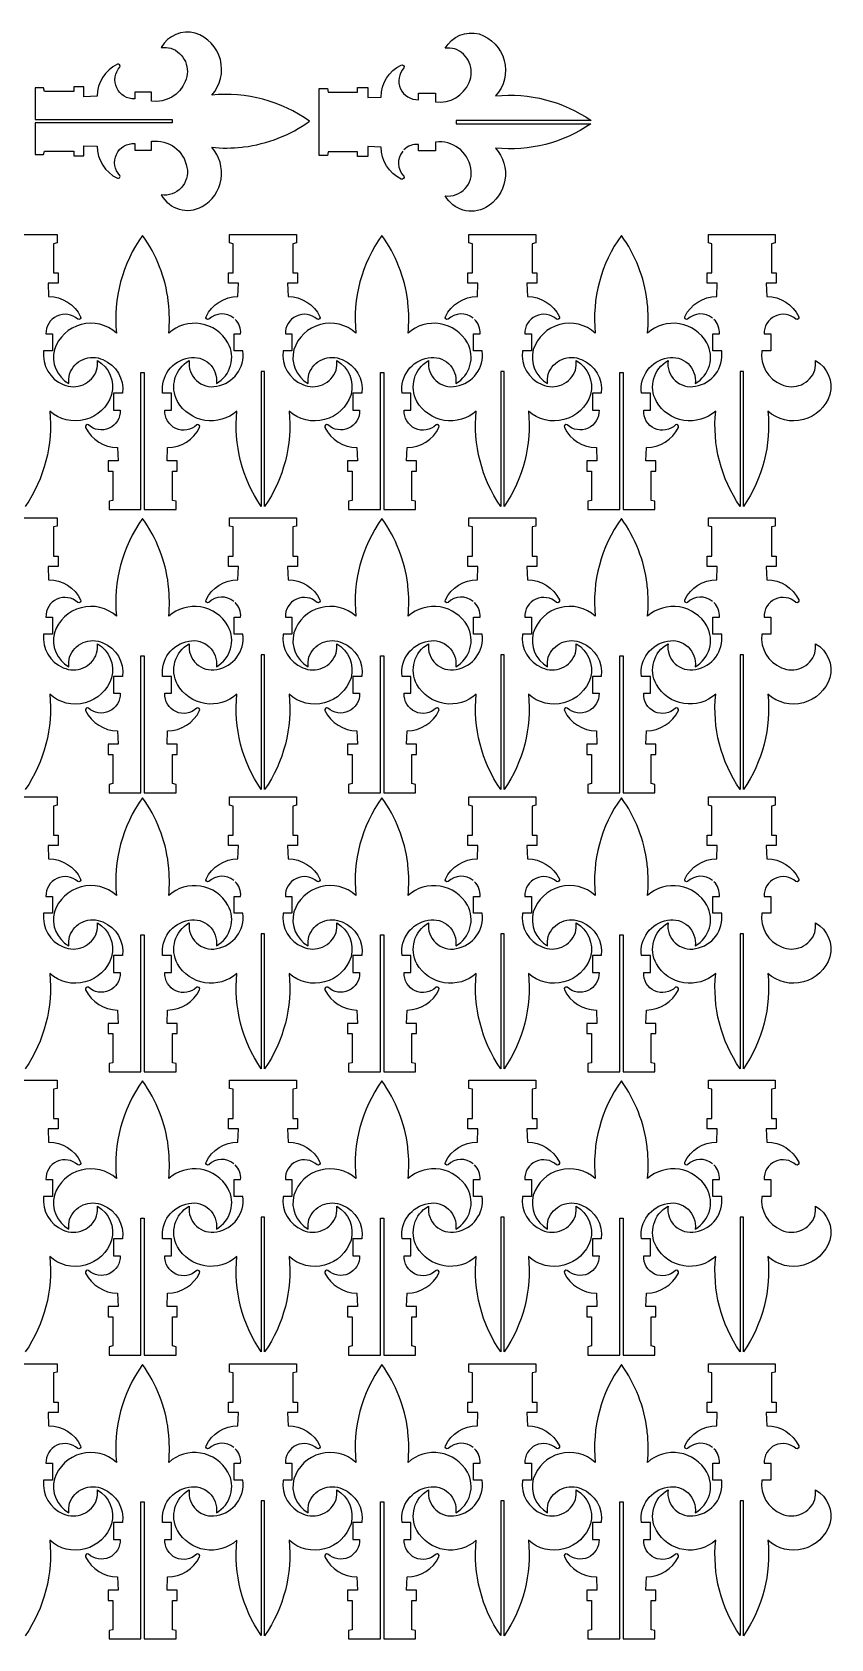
# Model space of a CAD drawing. Header units: millimetres. Extents: x -2342 to -1352, y 819 to 2802.
# Drawn here: x -1832 to -1352, y 1835 to 2802 of the extents above; entities that cross this region are included whole.
import ezdxf

# ---------------------------------------------------------------- set-up
doc = ezdxf.new("R2010")
doc.units = ezdxf.units.MM
doc.layers.add('Image_1', color=70, linetype='Continuous')

msp = doc.modelspace()

# ---------------------------------------------------------------- linework, layer by layer
at = {"layer": 'Image_1'}
for points in [[(-1705.19, 2732.53, 0.125752), (-1665.57, 2748.02, 0.183089), (-1724.38, 2763.72, 0.543378), (-1734.28, 2801, 0.342025), (-1754.71, 2792.42, -0.070962), (-1748.99, 2791.97, -0.442806), (-1740.33, 2771.91, -0.342044), (-1760.53, 2760.1), (-1760.53, 2765.45), (-1770.73, 2765.45), (-1770.73, 2761.46, -0.668348), (-1779.58, 2780.63, 0.693962), (-1781.15, 2782.31, 0.285476), (-1793.3, 2763.08), (-1801.33, 2762.74), (-1801.33, 2768.79), (-1807.44, 2768.79), (-1807.44, 2765.98), (-1825.05, 2765.98), (-1825.53, 2768.14), (-1830.57, 2768.14), (-1830.57, 2749.01), (-1748.09, 2749.01), (-1748.09, 2746.99), (-1830.57, 2746.99), (-1830.57, 2727.9), (-1825.53, 2727.9), (-1825.05, 2730.06), (-1807.44, 2730.06), (-1807.44, 2727.25), (-1801.33, 2727.25), (-1801.33, 2733.3), (-1793.3, 2732.96, 0.285657), (-1781.15, 2713.73, 0.693962), (-1779.58, 2715.42, -0.690194), (-1770.73, 2734.58), (-1770.73, 2730.6), (-1760.53, 2730.6), (-1760.53, 2735.95, -0.402273), (-1739.28, 2720.17, -0.514022), (-1754.71, 2703.63, 0.411255), (-1730.18, 2696.63, 0.476881), (-1724.38, 2732.32, 0.053172), (-1706.16, 2732.41)], [(-1750.5, 2639.72, 0.125752), (-1765.99, 2679.33, 0.183089), (-1781.69, 2620.53, 0.543378), (-1818.97, 2610.62, 0.342025), (-1810.39, 2590.19, -0.070962), (-1809.94, 2595.92, -0.442806), (-1789.88, 2604.58, -0.342044), (-1778.07, 2584.37), (-1783.42, 2584.37), (-1783.42, 2574.18), (-1779.43, 2574.18, -0.668348), (-1798.59, 2565.33, 0.693962), (-1800.28, 2563.75, 0.285476), (-1781.05, 2551.61), (-1780.71, 2543.58), (-1786.76, 2543.58), (-1786.76, 2537.46), (-1783.95, 2537.46), (-1783.95, 2519.85), (-1786.11, 2519.38), (-1786.11, 2514.33), (-1766.97, 2514.33), (-1766.97, 2596.82), (-1764.96, 2596.82), (-1764.96, 2514.33), (-1745.87, 2514.33), (-1745.87, 2519.38), (-1748.03, 2519.85), (-1748.03, 2537.46), (-1745.22, 2537.46), (-1745.22, 2543.58), (-1751.27, 2543.58), (-1750.93, 2551.61, 0.285657), (-1731.7, 2563.75, 0.693962), (-1733.39, 2565.33, -0.690194), (-1752.55, 2574.18), (-1748.57, 2574.18), (-1748.57, 2584.37), (-1753.91, 2584.37, -0.402273), (-1738.14, 2605.63, -0.514022), (-1721.6, 2590.19, 0.411255), (-1714.6, 2614.72, 0.476881), (-1750.29, 2620.53, 0.053172), (-1750.38, 2638.75)], [(-1606.46, 2639.72, 0.125752), (-1621.96, 2679.33, 0.183089), (-1637.66, 2620.53, 0.543378), (-1674.94, 2610.62, 0.342025), (-1666.36, 2590.19, -0.070962), (-1665.9, 2595.92, -0.442806), (-1645.85, 2604.58, -0.342044), (-1634.04, 2584.37), (-1639.39, 2584.37), (-1639.39, 2574.18), (-1635.4, 2574.18, -0.668348), (-1654.56, 2565.33, 0.693962), (-1656.25, 2563.75, 0.285476), (-1637.02, 2551.61), (-1636.68, 2543.58), (-1642.73, 2543.58), (-1642.73, 2537.46), (-1639.92, 2537.46), (-1639.92, 2519.85), (-1642.08, 2519.38), (-1642.08, 2514.33), (-1622.94, 2514.33), (-1622.94, 2596.82), (-1620.93, 2596.82), (-1620.93, 2514.33), (-1601.84, 2514.33), (-1601.84, 2519.38), (-1604, 2519.85), (-1604, 2537.46), (-1601.19, 2537.46), (-1601.19, 2543.58), (-1607.24, 2543.58), (-1606.9, 2551.61, 0.285657), (-1587.67, 2563.75, 0.693962), (-1589.36, 2565.33, -0.690194), (-1608.52, 2574.18), (-1604.53, 2574.18), (-1604.53, 2584.37), (-1609.88, 2584.37, -0.402273), (-1594.11, 2605.63, -0.514022), (-1577.56, 2590.19, 0.411255), (-1570.56, 2614.72, 0.476881), (-1606.26, 2620.53, 0.053172), (-1606.35, 2638.75)], [(-1462.43, 2639.72, 0.125752), (-1477.93, 2679.33, 0.183089), (-1493.63, 2620.53, 0.543378), (-1530.91, 2610.62, 0.342025), (-1522.32, 2590.19, -0.070962), (-1521.87, 2595.92, -0.442806), (-1501.82, 2604.58, -0.342044), (-1490, 2584.37), (-1495.35, 2584.37), (-1495.35, 2574.18), (-1491.37, 2574.18, -0.668348), (-1510.53, 2565.33, 0.693962), (-1512.22, 2563.75, 0.285476), (-1492.99, 2551.61), (-1492.65, 2543.58), (-1498.7, 2543.58), (-1498.7, 2537.46), (-1495.89, 2537.46), (-1495.89, 2519.85), (-1498.05, 2519.38), (-1498.05, 2514.33), (-1478.91, 2514.33), (-1478.91, 2596.82), (-1476.9, 2596.82), (-1476.9, 2514.33), (-1457.81, 2514.33), (-1457.81, 2519.38), (-1459.97, 2519.85), (-1459.97, 2537.46), (-1457.16, 2537.46), (-1457.16, 2543.58), (-1463.21, 2543.58), (-1462.87, 2551.61, 0.285657), (-1443.64, 2563.75, 0.693962), (-1445.32, 2565.33, -0.690194), (-1464.49, 2574.18), (-1460.5, 2574.18), (-1460.5, 2584.37), (-1465.85, 2584.37, -0.402273), (-1450.08, 2605.63, -0.514022), (-1433.53, 2590.19, 0.411255), (-1426.53, 2614.72, 0.476881), (-1462.23, 2620.53, 0.053172), (-1462.32, 2638.75)], [(-1750.5, 2469.33, 0.125752), (-1765.99, 2508.95, 0.183089), (-1781.69, 2450.14, 0.543378), (-1818.97, 2440.24, 0.342025), (-1810.39, 2419.81, -0.070962), (-1809.94, 2425.53, -0.442806), (-1789.88, 2434.19, -0.342044), (-1778.07, 2413.99), (-1783.42, 2413.99), (-1783.42, 2403.79), (-1779.43, 2403.79, -0.668348), (-1798.59, 2394.95, 0.693962), (-1800.28, 2393.37, 0.285476), (-1781.05, 2381.22), (-1780.71, 2373.19), (-1786.76, 2373.19), (-1786.76, 2367.08), (-1783.95, 2367.08), (-1783.95, 2349.47), (-1786.11, 2348.99), (-1786.11, 2343.95), (-1766.97, 2343.95), (-1766.97, 2426.43), (-1764.96, 2426.43), (-1764.96, 2343.95), (-1745.87, 2343.95), (-1745.87, 2348.99), (-1748.03, 2349.47), (-1748.03, 2367.08), (-1745.22, 2367.08), (-1745.22, 2373.19), (-1751.27, 2373.19), (-1750.93, 2381.22, 0.285657), (-1731.7, 2393.37, 0.693962), (-1733.39, 2394.95, -0.690194), (-1752.55, 2403.79), (-1748.57, 2403.79), (-1748.57, 2413.99), (-1753.91, 2413.99, -0.402273), (-1738.14, 2435.24, -0.514022), (-1721.6, 2419.81, 0.411255), (-1714.6, 2444.34, 0.476881), (-1750.29, 2450.14, 0.053172), (-1750.38, 2468.36)], [(-1606.46, 2469.33, 0.125752), (-1621.96, 2508.95, 0.183089), (-1637.66, 2450.14, 0.543378), (-1674.94, 2440.24, 0.342025), (-1666.36, 2419.81, -0.070962), (-1665.9, 2425.53, -0.442806), (-1645.85, 2434.19, -0.342044), (-1634.04, 2413.99), (-1639.39, 2413.99), (-1639.39, 2403.79), (-1635.4, 2403.79, -0.668348), (-1654.56, 2394.95, 0.693962), (-1656.25, 2393.37, 0.285476), (-1637.02, 2381.22), (-1636.68, 2373.19), (-1642.73, 2373.19), (-1642.73, 2367.08), (-1639.92, 2367.08), (-1639.92, 2349.47), (-1642.08, 2348.99), (-1642.08, 2343.95), (-1622.94, 2343.95), (-1622.94, 2426.43), (-1620.93, 2426.43), (-1620.93, 2343.95), (-1601.84, 2343.95), (-1601.84, 2348.99), (-1604, 2349.47), (-1604, 2367.08), (-1601.19, 2367.08), (-1601.19, 2373.19), (-1607.24, 2373.19), (-1606.9, 2381.22, 0.285657), (-1587.67, 2393.37, 0.693962), (-1589.36, 2394.95, -0.690194), (-1608.52, 2403.79), (-1604.53, 2403.79), (-1604.53, 2413.99), (-1609.88, 2413.99, -0.402273), (-1594.11, 2435.24, -0.514022), (-1577.56, 2419.81, 0.411255), (-1570.56, 2444.34, 0.476881), (-1606.26, 2450.14, 0.053172), (-1606.35, 2468.36)], [(-1462.43, 2469.33, 0.125752), (-1477.93, 2508.95, 0.183089), (-1493.63, 2450.14, 0.543378), (-1530.91, 2440.24, 0.342025), (-1522.32, 2419.81, -0.070962), (-1521.87, 2425.53, -0.442806), (-1501.82, 2434.19, -0.342044), (-1490, 2413.99), (-1495.35, 2413.99), (-1495.35, 2403.79), (-1491.37, 2403.79, -0.668348), (-1510.53, 2394.95, 0.693962), (-1512.22, 2393.37, 0.285476), (-1492.99, 2381.22), (-1492.65, 2373.19), (-1498.7, 2373.19), (-1498.7, 2367.08), (-1495.89, 2367.08), (-1495.89, 2349.47), (-1498.05, 2348.99), (-1498.05, 2343.95), (-1478.91, 2343.95), (-1478.91, 2426.43), (-1476.9, 2426.43), (-1476.9, 2343.95), (-1457.81, 2343.95), (-1457.81, 2348.99), (-1459.97, 2349.47), (-1459.97, 2367.08), (-1457.16, 2367.08), (-1457.16, 2373.19), (-1463.21, 2373.19), (-1462.87, 2381.22, 0.285657), (-1443.64, 2393.37, 0.693962), (-1445.32, 2394.95, -0.690194), (-1464.49, 2403.79), (-1460.5, 2403.79), (-1460.5, 2413.99), (-1465.85, 2413.99, -0.402273), (-1450.08, 2435.24, -0.514022), (-1433.53, 2419.81, 0.411255), (-1426.53, 2444.34, 0.476881), (-1462.23, 2450.14, 0.053172), (-1462.32, 2468.36)], [(-1750.5, 2301.36, 0.125752), (-1765.99, 2340.98, 0.183089), (-1781.69, 2282.17, 0.543378), (-1818.97, 2272.27, 0.342025), (-1810.39, 2251.84, -0.070962), (-1809.94, 2257.56, -0.442806), (-1789.88, 2266.22, -0.342044), (-1778.07, 2246.02), (-1783.42, 2246.02), (-1783.42, 2235.82), (-1779.43, 2235.82, -0.668348), (-1798.59, 2226.97, 0.693962), (-1800.28, 2225.4, 0.285476), (-1781.05, 2213.25), (-1780.71, 2205.22), (-1786.76, 2205.22), (-1786.76, 2199.11), (-1783.95, 2199.11), (-1783.95, 2181.5), (-1786.11, 2181.02), (-1786.11, 2175.98), (-1766.97, 2175.98), (-1766.97, 2258.46), (-1764.96, 2258.46), (-1764.96, 2175.98), (-1745.87, 2175.98), (-1745.87, 2181.02), (-1748.03, 2181.5), (-1748.03, 2199.11), (-1745.22, 2199.11), (-1745.22, 2205.22), (-1751.27, 2205.22), (-1750.93, 2213.25, 0.285657), (-1731.7, 2225.4, 0.693962), (-1733.39, 2226.97, -0.690194), (-1752.55, 2235.82), (-1748.57, 2235.82), (-1748.57, 2246.02), (-1753.91, 2246.02, -0.402273), (-1738.14, 2267.27, -0.514022), (-1721.6, 2251.84, 0.411255), (-1714.6, 2276.37, 0.476881), (-1750.29, 2282.17, 0.053172), (-1750.38, 2300.39)], [(-1606.46, 2301.36, 0.125752), (-1621.96, 2340.98, 0.183089), (-1637.66, 2282.17, 0.543378), (-1674.94, 2272.27, 0.342025), (-1666.36, 2251.84, -0.070962), (-1665.9, 2257.56, -0.442806), (-1645.85, 2266.22, -0.342044), (-1634.04, 2246.02), (-1639.39, 2246.02), (-1639.39, 2235.82), (-1635.4, 2235.82, -0.668348), (-1654.56, 2226.97, 0.693962), (-1656.25, 2225.4, 0.285476), (-1637.02, 2213.25), (-1636.68, 2205.22), (-1642.73, 2205.22), (-1642.73, 2199.11), (-1639.92, 2199.11), (-1639.92, 2181.5), (-1642.08, 2181.02), (-1642.08, 2175.98), (-1622.94, 2175.98), (-1622.94, 2258.46), (-1620.93, 2258.46), (-1620.93, 2175.98), (-1601.84, 2175.98), (-1601.84, 2181.02), (-1604, 2181.5), (-1604, 2199.11), (-1601.19, 2199.11), (-1601.19, 2205.22), (-1607.24, 2205.22), (-1606.9, 2213.25, 0.285657), (-1587.67, 2225.4, 0.693962), (-1589.36, 2226.97, -0.690194), (-1608.52, 2235.82), (-1604.53, 2235.82), (-1604.53, 2246.02), (-1609.88, 2246.02, -0.402273), (-1594.11, 2267.27, -0.514022), (-1577.56, 2251.84, 0.411255), (-1570.56, 2276.37, 0.476881), (-1606.26, 2282.17, 0.053172), (-1606.35, 2300.39)], [(-1462.43, 2301.36, 0.125752), (-1477.93, 2340.98, 0.183089), (-1493.63, 2282.17, 0.543378), (-1530.91, 2272.27, 0.342025), (-1522.32, 2251.84, -0.070962), (-1521.87, 2257.56, -0.442806), (-1501.82, 2266.22, -0.342044), (-1490, 2246.02), (-1495.35, 2246.02), (-1495.35, 2235.82), (-1491.37, 2235.82, -0.668348), (-1510.53, 2226.97, 0.693962), (-1512.22, 2225.4, 0.285476), (-1492.99, 2213.25), (-1492.65, 2205.22), (-1498.7, 2205.22), (-1498.7, 2199.11), (-1495.89, 2199.11), (-1495.89, 2181.5), (-1498.05, 2181.02), (-1498.05, 2175.98), (-1478.91, 2175.98), (-1478.91, 2258.46), (-1476.9, 2258.46), (-1476.9, 2175.98), (-1457.81, 2175.98), (-1457.81, 2181.02), (-1459.97, 2181.5), (-1459.97, 2199.11), (-1457.16, 2199.11), (-1457.16, 2205.22), (-1463.21, 2205.22), (-1462.87, 2213.25, 0.285657), (-1443.64, 2225.4, 0.693962), (-1445.32, 2226.97, -0.690194), (-1464.49, 2235.82), (-1460.5, 2235.82), (-1460.5, 2246.02), (-1465.85, 2246.02, -0.402273), (-1450.08, 2267.27, -0.514022), (-1433.53, 2251.84, 0.411255), (-1426.53, 2276.37, 0.476881), (-1462.23, 2282.17, 0.053172), (-1462.32, 2300.39)], [(-1750.5, 2130.98, 0.125752), (-1765.99, 2170.59, 0.183089), (-1781.69, 2111.79, 0.543378), (-1818.97, 2101.88, 0.342025), (-1810.39, 2081.45, -0.070962), (-1809.94, 2087.18, -0.442806), (-1789.88, 2095.84, -0.342044), (-1778.07, 2075.63), (-1783.42, 2075.63), (-1783.42, 2065.43), (-1779.43, 2065.43, -0.668348), (-1798.59, 2056.59, 0.693962), (-1800.28, 2055.01, 0.285476), (-1781.05, 2042.87), (-1780.71, 2034.84), (-1786.76, 2034.84), (-1786.76, 2028.72), (-1783.95, 2028.72), (-1783.95, 2011.11), (-1786.11, 2010.64), (-1786.11, 2005.59), (-1766.97, 2005.59), (-1766.97, 2088.08), (-1764.96, 2088.08), (-1764.96, 2005.59), (-1745.87, 2005.59), (-1745.87, 2010.64), (-1748.03, 2011.11), (-1748.03, 2028.72), (-1745.22, 2028.72), (-1745.22, 2034.84), (-1751.27, 2034.84), (-1750.93, 2042.87, 0.285657), (-1731.7, 2055.01, 0.693962), (-1733.39, 2056.59, -0.690194), (-1752.55, 2065.43), (-1748.57, 2065.43), (-1748.57, 2075.63), (-1753.91, 2075.63, -0.402273), (-1738.14, 2096.89, -0.514022), (-1721.6, 2081.45, 0.411255), (-1714.6, 2105.98, 0.476881), (-1750.29, 2111.79, 0.053172), (-1750.38, 2130.01)], [(-1606.46, 2130.98, 0.125752), (-1621.96, 2170.59, 0.183089), (-1637.66, 2111.79, 0.543378), (-1674.94, 2101.88, 0.342025), (-1666.36, 2081.45, -0.070962), (-1665.9, 2087.18, -0.442806), (-1645.85, 2095.84, -0.342044), (-1634.04, 2075.63), (-1639.39, 2075.63), (-1639.39, 2065.43), (-1635.4, 2065.43, -0.668348), (-1654.56, 2056.59, 0.693962), (-1656.25, 2055.01, 0.285476), (-1637.02, 2042.87), (-1636.68, 2034.84), (-1642.73, 2034.84), (-1642.73, 2028.72), (-1639.92, 2028.72), (-1639.92, 2011.11), (-1642.08, 2010.64), (-1642.08, 2005.59), (-1622.94, 2005.59), (-1622.94, 2088.08), (-1620.93, 2088.08), (-1620.93, 2005.59), (-1601.84, 2005.59), (-1601.84, 2010.64), (-1604, 2011.11), (-1604, 2028.72), (-1601.19, 2028.72), (-1601.19, 2034.84), (-1607.24, 2034.84), (-1606.9, 2042.87, 0.285657), (-1587.67, 2055.01, 0.693962), (-1589.36, 2056.59, -0.690194), (-1608.52, 2065.43), (-1604.53, 2065.43), (-1604.53, 2075.63), (-1609.88, 2075.63, -0.402273), (-1594.11, 2096.89, -0.514022), (-1577.56, 2081.45, 0.411255), (-1570.56, 2105.98, 0.476881), (-1606.26, 2111.79, 0.053172), (-1606.35, 2130.01)], [(-1462.43, 2130.98, 0.125752), (-1477.93, 2170.59, 0.183089), (-1493.63, 2111.79, 0.543378), (-1530.91, 2101.88, 0.342025), (-1522.32, 2081.45, -0.070962), (-1521.87, 2087.18, -0.442806), (-1501.82, 2095.84, -0.342044), (-1490, 2075.63), (-1495.35, 2075.63), (-1495.35, 2065.43), (-1491.37, 2065.43, -0.668348), (-1510.53, 2056.59, 0.693962), (-1512.22, 2055.01, 0.285476), (-1492.99, 2042.87), (-1492.65, 2034.84), (-1498.7, 2034.84), (-1498.7, 2028.72), (-1495.89, 2028.72), (-1495.89, 2011.11), (-1498.05, 2010.64), (-1498.05, 2005.59), (-1478.91, 2005.59), (-1478.91, 2088.08), (-1476.9, 2088.08), (-1476.9, 2005.59), (-1457.81, 2005.59), (-1457.81, 2010.64), (-1459.97, 2011.11), (-1459.97, 2028.72), (-1457.16, 2028.72), (-1457.16, 2034.84), (-1463.21, 2034.84), (-1462.87, 2042.87, 0.285657), (-1443.64, 2055.01, 0.693962), (-1445.32, 2056.59, -0.690194), (-1464.49, 2065.43), (-1460.5, 2065.43), (-1460.5, 2075.63), (-1465.85, 2075.63, -0.402273), (-1450.08, 2096.89, -0.514022), (-1433.53, 2081.45, 0.411255), (-1426.53, 2105.98, 0.476881), (-1462.23, 2111.79, 0.053172), (-1462.32, 2130.01)], [(-1750.5, 1960.27, 0.125752), (-1765.99, 1999.88, 0.183089), (-1781.69, 1941.08, 0.543378), (-1818.97, 1931.17, 0.342025), (-1810.39, 1910.74, -0.070962), (-1809.94, 1916.47, -0.442806), (-1789.88, 1925.13, -0.342044), (-1778.07, 1904.92), (-1783.42, 1904.92), (-1783.42, 1894.73), (-1779.43, 1894.73, -0.668348), (-1798.59, 1885.88, 0.693962), (-1800.28, 1884.31, 0.285476), (-1781.05, 1872.16), (-1780.71, 1864.13), (-1786.76, 1864.13), (-1786.76, 1858.01), (-1783.95, 1858.01), (-1783.95, 1840.41), (-1786.11, 1839.93), (-1786.11, 1834.88), (-1766.97, 1834.88), (-1766.97, 1917.37), (-1764.96, 1917.37), (-1764.96, 1834.88), (-1745.87, 1834.88), (-1745.87, 1839.93), (-1748.03, 1840.41), (-1748.03, 1858.01), (-1745.22, 1858.01), (-1745.22, 1864.13), (-1751.27, 1864.13), (-1750.93, 1872.16, 0.285657), (-1731.7, 1884.31, 0.693962), (-1733.39, 1885.88, -0.690194), (-1752.55, 1894.73), (-1748.57, 1894.73), (-1748.57, 1904.92), (-1753.91, 1904.92, -0.402273), (-1738.14, 1926.18, -0.514022), (-1721.6, 1910.74, 0.411255), (-1714.6, 1935.27, 0.476881), (-1750.29, 1941.08, 0.053172), (-1750.38, 1959.3)], [(-1606.46, 1960.27, 0.125752), (-1621.96, 1999.88, 0.183089), (-1637.66, 1941.08, 0.543378), (-1674.94, 1931.17, 0.342025), (-1666.36, 1910.74, -0.070962), (-1665.9, 1916.47, -0.442806), (-1645.85, 1925.13, -0.342044), (-1634.04, 1904.92), (-1639.39, 1904.92), (-1639.39, 1894.73), (-1635.4, 1894.73, -0.668348), (-1654.56, 1885.88, 0.693962), (-1656.25, 1884.31, 0.285476), (-1637.02, 1872.16), (-1636.68, 1864.13), (-1642.73, 1864.13), (-1642.73, 1858.01), (-1639.92, 1858.01), (-1639.92, 1840.41), (-1642.08, 1839.93), (-1642.08, 1834.88), (-1622.94, 1834.88), (-1622.94, 1917.37), (-1620.93, 1917.37), (-1620.93, 1834.88), (-1601.84, 1834.88), (-1601.84, 1839.93), (-1604, 1840.41), (-1604, 1858.01), (-1601.19, 1858.01), (-1601.19, 1864.13), (-1607.24, 1864.13), (-1606.9, 1872.16, 0.285657), (-1587.67, 1884.31, 0.693962), (-1589.36, 1885.88, -0.690194), (-1608.52, 1894.73), (-1604.53, 1894.73), (-1604.53, 1904.92), (-1609.88, 1904.92, -0.402273), (-1594.11, 1926.18, -0.514022), (-1577.56, 1910.74, 0.411255), (-1570.56, 1935.27, 0.476881), (-1606.26, 1941.08, 0.053172), (-1606.35, 1959.3)], [(-1462.43, 1960.27, 0.125752), (-1477.93, 1999.88, 0.183089), (-1493.63, 1941.08, 0.543378), (-1530.91, 1931.17, 0.342025), (-1522.32, 1910.74, -0.070962), (-1521.87, 1916.47, -0.442806), (-1501.82, 1925.13, -0.342044), (-1490, 1904.92), (-1495.35, 1904.92), (-1495.35, 1894.73), (-1491.37, 1894.73, -0.668348), (-1510.53, 1885.88, 0.693962), (-1512.22, 1884.31, 0.285476), (-1492.99, 1872.16), (-1492.65, 1864.13), (-1498.7, 1864.13), (-1498.7, 1858.01), (-1495.89, 1858.01), (-1495.89, 1840.41), (-1498.05, 1839.93), (-1498.05, 1834.88), (-1478.91, 1834.88), (-1478.91, 1917.37), (-1476.9, 1917.37), (-1476.9, 1834.88), (-1457.81, 1834.88), (-1457.81, 1839.93), (-1459.97, 1840.41), (-1459.97, 1858.01), (-1457.16, 1858.01), (-1457.16, 1864.13), (-1463.21, 1864.13), (-1462.87, 1872.16, 0.285657), (-1443.64, 1884.31, 0.693962), (-1445.32, 1885.88, -0.690194), (-1464.49, 1894.73), (-1460.5, 1894.73), (-1460.5, 1904.92), (-1465.85, 1904.92, -0.402273), (-1450.08, 1926.18, -0.514022), (-1433.53, 1910.74, 0.411255), (-1426.53, 1935.27, 0.476881), (-1462.23, 1941.08, 0.053172), (-1462.32, 1959.3)]]:
    msp.add_lwpolyline(points, format="xyb", close=True, dxfattribs=at)
for points in [[(-1609.48, 2729.95, 0.382105), (-1608.79, 2714.92, -0.693962), (-1610.36, 2713.23, -0.285657), (-1622.51, 2732.46), (-1630.54, 2732.8), (-1630.54, 2726.75), (-1636.65, 2726.75), (-1636.65, 2729.56), (-1654.26, 2729.56), (-1654.74, 2727.4), (-1659.78, 2727.4), (-1659.78, 2767.64), (-1654.74, 2767.64), (-1654.26, 2765.48), (-1636.65, 2765.48), (-1636.65, 2768.29), (-1630.54, 2768.29), (-1630.54, 2762.24), (-1622.51, 2762.58, -0.285476), (-1610.36, 2781.81, -0.693962), (-1608.79, 2780.12, 0.668348), (-1599.94, 2760.96), (-1599.94, 2764.95), (-1589.74, 2764.95), (-1589.74, 2759.6, 0.342044), (-1569.54, 2771.41, 0.442806), (-1578.2, 2791.47, 0.070962), (-1583.92, 2791.92, -0.342025), (-1563.49, 2800.5, -0.543378), (-1553.59, 2763.22, -0.177955), (-1496.18, 2748.5), (-1577.3, 2748.5), (-1577.3, 2746.49), (-1496.24, 2746.49, -0.17769), (-1553.59, 2731.82, -0.476881), (-1559.39, 2696.13, -0.411255), (-1583.92, 2703.13, 0.514022), (-1568.49, 2719.67, 0.402273), (-1589.74, 2735.45), (-1589.74, 2730.1), (-1599.94, 2730.1), (-1599.94, 2734.08, 0.217338), (-1608.72, 2730.8)], [(-1857.69, 2679.83), (-1817.45, 2679.83), (-1817.45, 2674.79), (-1819.61, 2674.31), (-1819.61, 2656.7), (-1816.8, 2656.7), (-1816.8, 2650.59), (-1822.85, 2650.59), (-1822.51, 2642.56, -0.285476), (-1803.28, 2630.41, -0.693962), (-1804.97, 2628.83, 0.668348), (-1824.13, 2619.99), (-1820.15, 2619.99), (-1820.15, 2609.79), (-1825.5, 2609.79, 0.342044), (-1813.68, 2589.59, 0.442806), (-1793.63, 2598.24, 0.070962), (-1793.18, 2603.97, -0.342025), (-1784.6, 2583.54, -0.543378), (-1821.87, 2573.64, -0.177955), (-1836.59, 2516.23)], [(-1711.11, 2629.52, 0.382105), (-1726.15, 2628.83, -0.693962), (-1727.83, 2630.41, -0.285657), (-1708.6, 2642.56), (-1708.26, 2650.59), (-1714.31, 2650.59), (-1714.31, 2656.7), (-1711.5, 2656.7), (-1711.5, 2674.31), (-1713.66, 2674.79), (-1713.66, 2679.83), (-1673.42, 2679.83), (-1673.42, 2674.79), (-1675.58, 2674.31), (-1675.58, 2656.7), (-1672.77, 2656.7), (-1672.77, 2650.59), (-1678.82, 2650.59), (-1678.48, 2642.56, -0.285476), (-1659.25, 2630.41, -0.693962), (-1660.94, 2628.83, 0.668348), (-1680.1, 2619.99), (-1676.12, 2619.99), (-1676.12, 2609.79), (-1681.47, 2609.79, 0.342044), (-1669.65, 2589.59, 0.442806), (-1649.6, 2598.24, 0.070962), (-1649.15, 2603.97, -0.342025), (-1640.56, 2583.54, -0.543378), (-1677.84, 2573.64, -0.177955), (-1692.56, 2516.23), (-1692.56, 2597.35), (-1694.57, 2597.35), (-1694.57, 2516.29, -0.17769), (-1709.24, 2573.64, -0.476881), (-1744.94, 2579.44, -0.411255), (-1737.94, 2603.97, 0.514022), (-1721.39, 2588.54, 0.402273), (-1705.62, 2609.79), (-1710.97, 2609.79), (-1710.97, 2619.99), (-1706.98, 2619.99, 0.217338), (-1710.27, 2628.76)], [(-1567.08, 2629.52, 0.382105), (-1582.11, 2628.83, -0.693962), (-1583.8, 2630.41, -0.285657), (-1564.57, 2642.56), (-1564.23, 2650.59), (-1570.28, 2650.59), (-1570.28, 2656.7), (-1567.47, 2656.7), (-1567.47, 2674.31), (-1569.63, 2674.79), (-1569.63, 2679.83), (-1529.39, 2679.83), (-1529.39, 2674.79), (-1531.55, 2674.31), (-1531.55, 2656.7), (-1528.74, 2656.7), (-1528.74, 2650.59), (-1534.79, 2650.59), (-1534.45, 2642.56, -0.285476), (-1515.22, 2630.41, -0.693962), (-1516.91, 2628.83, 0.668348), (-1536.07, 2619.99), (-1532.08, 2619.99), (-1532.08, 2609.79), (-1537.43, 2609.79, 0.342044), (-1525.62, 2589.59, 0.442806), (-1505.56, 2598.24, 0.070962), (-1505.11, 2603.97, -0.342025), (-1496.53, 2583.54, -0.543378), (-1533.81, 2573.64, -0.177955), (-1548.53, 2516.23), (-1548.53, 2597.35), (-1550.54, 2597.35), (-1550.54, 2516.29, -0.17769), (-1565.21, 2573.64, -0.476881), (-1600.91, 2579.44, -0.411255), (-1593.91, 2603.97, 0.514022), (-1577.36, 2588.54, 0.402273), (-1561.59, 2609.79), (-1566.94, 2609.79), (-1566.94, 2619.99), (-1562.95, 2619.99, 0.217338), (-1566.24, 2628.76)], [(-1423.05, 2629.52, 0.382105), (-1438.08, 2628.83, -0.693962), (-1439.77, 2630.41, -0.285657), (-1420.54, 2642.56), (-1420.2, 2650.59), (-1426.25, 2650.59), (-1426.25, 2656.7), (-1423.44, 2656.7), (-1423.44, 2674.31), (-1425.6, 2674.79), (-1425.6, 2679.83), (-1385.36, 2679.83), (-1385.36, 2674.79), (-1387.52, 2674.31), (-1387.52, 2656.7), (-1384.71, 2656.7), (-1384.71, 2650.59), (-1390.76, 2650.59), (-1390.42, 2642.56, -0.285476), (-1371.19, 2630.41, -0.693962), (-1372.88, 2628.83, 0.668348), (-1392.04, 2619.99), (-1388.05, 2619.99), (-1388.05, 2609.79), (-1393.4, 2609.79, 0.342044), (-1381.59, 2589.59, 0.442806), (-1361.53, 2598.24, 0.070962), (-1361.08, 2603.97, -0.342025), (-1352.5, 2583.54, -0.543378), (-1389.78, 2573.64, -0.177955), (-1404.5, 2516.23), (-1404.5, 2597.35), (-1406.51, 2597.35), (-1406.51, 2516.29, -0.17769), (-1421.18, 2573.64, -0.476881), (-1456.87, 2579.44, -0.411255), (-1449.87, 2603.97, 0.514022), (-1433.33, 2588.54, 0.402273), (-1417.55, 2609.79), (-1422.9, 2609.79), (-1422.9, 2619.99), (-1418.92, 2619.99, 0.217338), (-1422.2, 2628.76)], [(-1857.69, 2509.45), (-1817.45, 2509.45), (-1817.45, 2504.4), (-1819.61, 2503.92), (-1819.61, 2486.32), (-1816.8, 2486.32), (-1816.8, 2480.2), (-1822.85, 2480.2), (-1822.51, 2472.17, -0.285476), (-1803.28, 2460.02, -0.693962), (-1804.97, 2458.45, 0.668348), (-1824.13, 2449.6), (-1820.15, 2449.6), (-1820.15, 2439.41), (-1825.5, 2439.41, 0.342044), (-1813.68, 2419.2, 0.442806), (-1793.63, 2427.86, 0.070962), (-1793.18, 2433.59, -0.342025), (-1784.6, 2413.16, -0.543378), (-1821.87, 2403.25, -0.177955), (-1836.59, 2345.84)], [(-1711.11, 2459.14, 0.382105), (-1726.15, 2458.45, -0.693962), (-1727.83, 2460.02, -0.285657), (-1708.6, 2472.17), (-1708.26, 2480.2), (-1714.31, 2480.2), (-1714.31, 2486.32), (-1711.5, 2486.32), (-1711.5, 2503.92), (-1713.66, 2504.4), (-1713.66, 2509.45), (-1673.42, 2509.45), (-1673.42, 2504.4), (-1675.58, 2503.92), (-1675.58, 2486.32), (-1672.77, 2486.32), (-1672.77, 2480.2), (-1678.82, 2480.2), (-1678.48, 2472.17, -0.285476), (-1659.25, 2460.02, -0.693962), (-1660.94, 2458.45, 0.668348), (-1680.1, 2449.6), (-1676.12, 2449.6), (-1676.12, 2439.41), (-1681.47, 2439.41, 0.342044), (-1669.65, 2419.2, 0.442806), (-1649.6, 2427.86, 0.070962), (-1649.15, 2433.59, -0.342025), (-1640.56, 2413.16, -0.543378), (-1677.84, 2403.25, -0.177955), (-1692.56, 2345.84), (-1692.56, 2426.96), (-1694.57, 2426.96), (-1694.57, 2345.91, -0.17769), (-1709.24, 2403.25, -0.476881), (-1744.94, 2409.06, -0.411255), (-1737.94, 2433.59, 0.514022), (-1721.39, 2418.15, 0.402273), (-1705.62, 2439.41), (-1710.97, 2439.41), (-1710.97, 2449.6), (-1706.98, 2449.6, 0.217338), (-1710.27, 2458.38)], [(-1567.08, 2459.14, 0.382105), (-1582.11, 2458.45, -0.693962), (-1583.8, 2460.02, -0.285657), (-1564.57, 2472.17), (-1564.23, 2480.2), (-1570.28, 2480.2), (-1570.28, 2486.32), (-1567.47, 2486.32), (-1567.47, 2503.92), (-1569.63, 2504.4), (-1569.63, 2509.45), (-1529.39, 2509.45), (-1529.39, 2504.4), (-1531.55, 2503.92), (-1531.55, 2486.32), (-1528.74, 2486.32), (-1528.74, 2480.2), (-1534.79, 2480.2), (-1534.45, 2472.17, -0.285476), (-1515.22, 2460.02, -0.693962), (-1516.91, 2458.45, 0.668348), (-1536.07, 2449.6), (-1532.08, 2449.6), (-1532.08, 2439.41), (-1537.43, 2439.41, 0.342044), (-1525.62, 2419.2, 0.442806), (-1505.56, 2427.86, 0.070962), (-1505.11, 2433.59, -0.342025), (-1496.53, 2413.16, -0.543378), (-1533.81, 2403.25, -0.177955), (-1548.53, 2345.84), (-1548.53, 2426.96), (-1550.54, 2426.96), (-1550.54, 2345.91, -0.17769), (-1565.21, 2403.25, -0.476881), (-1600.91, 2409.06, -0.411255), (-1593.91, 2433.59, 0.514022), (-1577.36, 2418.15, 0.402273), (-1561.59, 2439.41), (-1566.94, 2439.41), (-1566.94, 2449.6), (-1562.95, 2449.6, 0.217338), (-1566.24, 2458.38)], [(-1423.05, 2459.14, 0.382105), (-1438.08, 2458.45, -0.693962), (-1439.77, 2460.02, -0.285657), (-1420.54, 2472.17), (-1420.2, 2480.2), (-1426.25, 2480.2), (-1426.25, 2486.32), (-1423.44, 2486.32), (-1423.44, 2503.92), (-1425.6, 2504.4), (-1425.6, 2509.45), (-1385.36, 2509.45), (-1385.36, 2504.4), (-1387.52, 2503.92), (-1387.52, 2486.32), (-1384.71, 2486.32), (-1384.71, 2480.2), (-1390.76, 2480.2), (-1390.42, 2472.17, -0.285476), (-1371.19, 2460.02, -0.693962), (-1372.88, 2458.45, 0.668348), (-1392.04, 2449.6), (-1388.05, 2449.6), (-1388.05, 2439.41), (-1393.4, 2439.41, 0.342044), (-1381.59, 2419.2, 0.442806), (-1361.53, 2427.86, 0.070962), (-1361.08, 2433.59, -0.342025), (-1352.5, 2413.16, -0.543378), (-1389.78, 2403.25, -0.177955), (-1404.5, 2345.84), (-1404.5, 2426.96), (-1406.51, 2426.96), (-1406.51, 2345.91, -0.17769), (-1421.18, 2403.25, -0.476881), (-1456.87, 2409.06, -0.411255), (-1449.87, 2433.59, 0.514022), (-1433.33, 2418.15, 0.402273), (-1417.55, 2439.41), (-1422.9, 2439.41), (-1422.9, 2449.6), (-1418.92, 2449.6, 0.217338), (-1422.2, 2458.38)], [(-1857.69, 2341.47), (-1817.45, 2341.47), (-1817.45, 2336.43), (-1819.61, 2335.95), (-1819.61, 2318.35), (-1816.8, 2318.35), (-1816.8, 2312.23), (-1822.85, 2312.23), (-1822.51, 2304.2, -0.285476), (-1803.28, 2292.05, -0.693962), (-1804.97, 2290.48, 0.668348), (-1824.13, 2281.63), (-1820.15, 2281.63), (-1820.15, 2271.43), (-1825.5, 2271.43, 0.342044), (-1813.68, 2251.23, 0.442806), (-1793.63, 2259.89, 0.070962), (-1793.18, 2265.62, -0.342025), (-1784.6, 2245.19, -0.543378), (-1821.87, 2235.28, -0.177955), (-1836.59, 2177.87)], [(-1711.11, 2291.17, 0.382105), (-1726.15, 2290.48, -0.693962), (-1727.83, 2292.05, -0.285657), (-1708.6, 2304.2), (-1708.26, 2312.23), (-1714.31, 2312.23), (-1714.31, 2318.35), (-1711.5, 2318.35), (-1711.5, 2335.95), (-1713.66, 2336.43), (-1713.66, 2341.47), (-1673.42, 2341.47), (-1673.42, 2336.43), (-1675.58, 2335.95), (-1675.58, 2318.35), (-1672.77, 2318.35), (-1672.77, 2312.23), (-1678.82, 2312.23), (-1678.48, 2304.2, -0.285476), (-1659.25, 2292.05, -0.693962), (-1660.94, 2290.48, 0.668348), (-1680.1, 2281.63), (-1676.12, 2281.63), (-1676.12, 2271.43), (-1681.47, 2271.43, 0.342044), (-1669.65, 2251.23, 0.442806), (-1649.6, 2259.89, 0.070962), (-1649.15, 2265.62, -0.342025), (-1640.56, 2245.19, -0.543378), (-1677.84, 2235.28, -0.177955), (-1692.56, 2177.87), (-1692.56, 2258.99), (-1694.57, 2258.99), (-1694.57, 2177.94, -0.17769), (-1709.24, 2235.28, -0.476881), (-1744.94, 2241.08, -0.411255), (-1737.94, 2265.62, 0.514022), (-1721.39, 2250.18, 0.402273), (-1705.62, 2271.43), (-1710.97, 2271.43), (-1710.97, 2281.63), (-1706.98, 2281.63, 0.217338), (-1710.27, 2290.41)], [(-1567.08, 2291.17, 0.382105), (-1582.11, 2290.48, -0.693962), (-1583.8, 2292.05, -0.285657), (-1564.57, 2304.2), (-1564.23, 2312.23), (-1570.28, 2312.23), (-1570.28, 2318.35), (-1567.47, 2318.35), (-1567.47, 2335.95), (-1569.63, 2336.43), (-1569.63, 2341.47), (-1529.39, 2341.47), (-1529.39, 2336.43), (-1531.55, 2335.95), (-1531.55, 2318.35), (-1528.74, 2318.35), (-1528.74, 2312.23), (-1534.79, 2312.23), (-1534.45, 2304.2, -0.285476), (-1515.22, 2292.05, -0.693962), (-1516.91, 2290.48, 0.668348), (-1536.07, 2281.63), (-1532.08, 2281.63), (-1532.08, 2271.43), (-1537.43, 2271.43, 0.342044), (-1525.62, 2251.23, 0.442806), (-1505.56, 2259.89, 0.070962), (-1505.11, 2265.62, -0.342025), (-1496.53, 2245.19, -0.543378), (-1533.81, 2235.28, -0.177955), (-1548.53, 2177.87), (-1548.53, 2258.99), (-1550.54, 2258.99), (-1550.54, 2177.94, -0.17769), (-1565.21, 2235.28, -0.476881), (-1600.91, 2241.08, -0.411255), (-1593.91, 2265.62, 0.514022), (-1577.36, 2250.18, 0.402273), (-1561.59, 2271.43), (-1566.94, 2271.43), (-1566.94, 2281.63), (-1562.95, 2281.63, 0.217338), (-1566.24, 2290.41)], [(-1423.05, 2291.17, 0.382105), (-1438.08, 2290.48, -0.693962), (-1439.77, 2292.05, -0.285657), (-1420.54, 2304.2), (-1420.2, 2312.23), (-1426.25, 2312.23), (-1426.25, 2318.35), (-1423.44, 2318.35), (-1423.44, 2335.95), (-1425.6, 2336.43), (-1425.6, 2341.47), (-1385.36, 2341.47), (-1385.36, 2336.43), (-1387.52, 2335.95), (-1387.52, 2318.35), (-1384.71, 2318.35), (-1384.71, 2312.23), (-1390.76, 2312.23), (-1390.42, 2304.2, -0.285476), (-1371.19, 2292.05, -0.693962), (-1372.88, 2290.48, 0.668348), (-1392.04, 2281.63), (-1388.05, 2281.63), (-1388.05, 2271.43), (-1393.4, 2271.43, 0.342044), (-1381.59, 2251.23, 0.442806), (-1361.53, 2259.89, 0.070962), (-1361.08, 2265.62, -0.342025), (-1352.5, 2245.19, -0.543378), (-1389.78, 2235.28, -0.177955), (-1404.5, 2177.87), (-1404.5, 2258.99), (-1406.51, 2258.99), (-1406.51, 2177.94, -0.17769), (-1421.18, 2235.28, -0.476881), (-1456.87, 2241.08, -0.411255), (-1449.87, 2265.62, 0.514022), (-1433.33, 2250.18, 0.402273), (-1417.55, 2271.43), (-1422.9, 2271.43), (-1422.9, 2281.63), (-1418.92, 2281.63, 0.217338), (-1422.2, 2290.41)], [(-1857.69, 2171.09), (-1817.45, 2171.09), (-1817.45, 2166.05), (-1819.61, 2165.57), (-1819.61, 2147.96), (-1816.8, 2147.96), (-1816.8, 2141.84), (-1822.85, 2141.84), (-1822.51, 2133.82, -0.285476), (-1803.28, 2121.67, -0.693962), (-1804.97, 2120.09, 0.668348), (-1824.13, 2111.25), (-1820.15, 2111.25), (-1820.15, 2101.05), (-1825.5, 2101.05, 0.342044), (-1813.68, 2080.85, 0.442806), (-1793.63, 2089.5, 0.070962), (-1793.18, 2095.23, -0.342025), (-1784.6, 2074.8, -0.543378), (-1821.87, 2064.9, -0.177955), (-1836.59, 2007.49)], [(-1711.11, 2120.78, 0.382105), (-1726.15, 2120.09, -0.693962), (-1727.83, 2121.67, -0.285657), (-1708.6, 2133.82), (-1708.26, 2141.84), (-1714.31, 2141.84), (-1714.31, 2147.96), (-1711.5, 2147.96), (-1711.5, 2165.57), (-1713.66, 2166.05), (-1713.66, 2171.09), (-1673.42, 2171.09), (-1673.42, 2166.05), (-1675.58, 2165.57), (-1675.58, 2147.96), (-1672.77, 2147.96), (-1672.77, 2141.84), (-1678.82, 2141.84), (-1678.48, 2133.82, -0.285476), (-1659.25, 2121.67, -0.693962), (-1660.94, 2120.09, 0.668348), (-1680.1, 2111.25), (-1676.12, 2111.25), (-1676.12, 2101.05), (-1681.47, 2101.05, 0.342044), (-1669.65, 2080.85, 0.442806), (-1649.6, 2089.5, 0.070962), (-1649.15, 2095.23, -0.342025), (-1640.56, 2074.8, -0.543378), (-1677.84, 2064.9, -0.177955), (-1692.56, 2007.49), (-1692.56, 2088.61), (-1694.57, 2088.61), (-1694.57, 2007.55, -0.17769), (-1709.24, 2064.9, -0.476881), (-1744.94, 2070.7, -0.411255), (-1737.94, 2095.23, 0.514022), (-1721.39, 2079.8, 0.402273), (-1705.62, 2101.05), (-1710.97, 2101.05), (-1710.97, 2111.25), (-1706.98, 2111.25, 0.217338), (-1710.27, 2120.02)], [(-1567.08, 2120.78, 0.382105), (-1582.11, 2120.09, -0.693962), (-1583.8, 2121.67, -0.285657), (-1564.57, 2133.82), (-1564.23, 2141.84), (-1570.28, 2141.84), (-1570.28, 2147.96), (-1567.47, 2147.96), (-1567.47, 2165.57), (-1569.63, 2166.05), (-1569.63, 2171.09), (-1529.39, 2171.09), (-1529.39, 2166.05), (-1531.55, 2165.57), (-1531.55, 2147.96), (-1528.74, 2147.96), (-1528.74, 2141.84), (-1534.79, 2141.84), (-1534.45, 2133.82, -0.285476), (-1515.22, 2121.67, -0.693962), (-1516.91, 2120.09, 0.668348), (-1536.07, 2111.25), (-1532.08, 2111.25), (-1532.08, 2101.05), (-1537.43, 2101.05, 0.342044), (-1525.62, 2080.85, 0.442806), (-1505.56, 2089.5, 0.070962), (-1505.11, 2095.23, -0.342025), (-1496.53, 2074.8, -0.543378), (-1533.81, 2064.9, -0.177955), (-1548.53, 2007.49), (-1548.53, 2088.61), (-1550.54, 2088.61), (-1550.54, 2007.55, -0.17769), (-1565.21, 2064.9, -0.476881), (-1600.91, 2070.7, -0.411255), (-1593.91, 2095.23, 0.514022), (-1577.36, 2079.8, 0.402273), (-1561.59, 2101.05), (-1566.94, 2101.05), (-1566.94, 2111.25), (-1562.95, 2111.25, 0.217338), (-1566.24, 2120.02)], [(-1423.05, 2120.78, 0.382105), (-1438.08, 2120.09, -0.693962), (-1439.77, 2121.67, -0.285657), (-1420.54, 2133.82), (-1420.2, 2141.84), (-1426.25, 2141.84), (-1426.25, 2147.96), (-1423.44, 2147.96), (-1423.44, 2165.57), (-1425.6, 2166.05), (-1425.6, 2171.09), (-1385.36, 2171.09), (-1385.36, 2166.05), (-1387.52, 2165.57), (-1387.52, 2147.96), (-1384.71, 2147.96), (-1384.71, 2141.84), (-1390.76, 2141.84), (-1390.42, 2133.82, -0.285476), (-1371.19, 2121.67, -0.693962), (-1372.88, 2120.09, 0.668348), (-1392.04, 2111.25), (-1388.05, 2111.25), (-1388.05, 2101.05), (-1393.4, 2101.05, 0.342044), (-1381.59, 2080.85, 0.442806), (-1361.53, 2089.5, 0.070962), (-1361.08, 2095.23, -0.342025), (-1352.5, 2074.8, -0.543378), (-1389.78, 2064.9, -0.177955), (-1404.5, 2007.49), (-1404.5, 2088.61), (-1406.51, 2088.61), (-1406.51, 2007.55, -0.17769), (-1421.18, 2064.9, -0.476881), (-1456.87, 2070.7, -0.411255), (-1449.87, 2095.23, 0.514022), (-1433.33, 2079.8, 0.402273), (-1417.55, 2101.05), (-1422.9, 2101.05), (-1422.9, 2111.25), (-1418.92, 2111.25, 0.217338), (-1422.2, 2120.02)], [(-1857.69, 2000.38), (-1817.45, 2000.38), (-1817.45, 1995.34), (-1819.61, 1994.86), (-1819.61, 1977.25), (-1816.8, 1977.25), (-1816.8, 1971.14), (-1822.85, 1971.14), (-1822.51, 1963.11, -0.285476), (-1803.28, 1950.96, -0.693962), (-1804.97, 1949.38, 0.668348), (-1824.13, 1940.54), (-1820.15, 1940.54), (-1820.15, 1930.34), (-1825.5, 1930.34, 0.342044), (-1813.68, 1910.14, 0.442806), (-1793.63, 1918.8, 0.070962), (-1793.18, 1924.52, -0.342025), (-1784.6, 1904.09, -0.543378), (-1821.87, 1894.19, -0.177955), (-1836.59, 1836.78)], [(-1711.11, 1950.07, 0.382105), (-1726.15, 1949.38, -0.693962), (-1727.83, 1950.96, -0.285657), (-1708.6, 1963.11), (-1708.26, 1971.14), (-1714.31, 1971.14), (-1714.31, 1977.25), (-1711.5, 1977.25), (-1711.5, 1994.86), (-1713.66, 1995.34), (-1713.66, 2000.38), (-1673.42, 2000.38), (-1673.42, 1995.34), (-1675.58, 1994.86), (-1675.58, 1977.25), (-1672.77, 1977.25), (-1672.77, 1971.14), (-1678.82, 1971.14), (-1678.48, 1963.11, -0.285476), (-1659.25, 1950.96, -0.693962), (-1660.94, 1949.38, 0.668348), (-1680.1, 1940.54), (-1676.12, 1940.54), (-1676.12, 1930.34), (-1681.47, 1930.34, 0.342044), (-1669.65, 1910.14, 0.442806), (-1649.6, 1918.8, 0.070962), (-1649.15, 1924.52, -0.342025), (-1640.56, 1904.09, -0.543378), (-1677.84, 1894.19, -0.177955), (-1692.56, 1836.78), (-1692.56, 1917.9), (-1694.57, 1917.9), (-1694.57, 1836.84, -0.17769), (-1709.24, 1894.19, -0.476881), (-1744.94, 1899.99, -0.411255), (-1737.94, 1924.52, 0.514022), (-1721.39, 1909.09, 0.402273), (-1705.62, 1930.34), (-1710.97, 1930.34), (-1710.97, 1940.54), (-1706.98, 1940.54, 0.217338), (-1710.27, 1949.31)], [(-1567.08, 1950.07, 0.382105), (-1582.11, 1949.38, -0.693962), (-1583.8, 1950.96, -0.285657), (-1564.57, 1963.11), (-1564.23, 1971.14), (-1570.28, 1971.14), (-1570.28, 1977.25), (-1567.47, 1977.25), (-1567.47, 1994.86), (-1569.63, 1995.34), (-1569.63, 2000.38), (-1529.39, 2000.38), (-1529.39, 1995.34), (-1531.55, 1994.86), (-1531.55, 1977.25), (-1528.74, 1977.25), (-1528.74, 1971.14), (-1534.79, 1971.14), (-1534.45, 1963.11, -0.285476), (-1515.22, 1950.96, -0.693962), (-1516.91, 1949.38, 0.668348), (-1536.07, 1940.54), (-1532.08, 1940.54), (-1532.08, 1930.34), (-1537.43, 1930.34, 0.342044), (-1525.62, 1910.14, 0.442806), (-1505.56, 1918.8, 0.070962), (-1505.11, 1924.52, -0.342025), (-1496.53, 1904.09, -0.543378), (-1533.81, 1894.19, -0.177955), (-1548.53, 1836.78), (-1548.53, 1917.9), (-1550.54, 1917.9), (-1550.54, 1836.84, -0.17769), (-1565.21, 1894.19, -0.476881), (-1600.91, 1899.99, -0.411255), (-1593.91, 1924.52, 0.514022), (-1577.36, 1909.09, 0.402273), (-1561.59, 1930.34), (-1566.94, 1930.34), (-1566.94, 1940.54), (-1562.95, 1940.54, 0.217338), (-1566.24, 1949.31)], [(-1423.05, 1950.07, 0.382105), (-1438.08, 1949.38, -0.693962), (-1439.77, 1950.96, -0.285657), (-1420.54, 1963.11), (-1420.2, 1971.14), (-1426.25, 1971.14), (-1426.25, 1977.25), (-1423.44, 1977.25), (-1423.44, 1994.86), (-1425.6, 1995.34), (-1425.6, 2000.38), (-1385.36, 2000.38), (-1385.36, 1995.34), (-1387.52, 1994.86), (-1387.52, 1977.25), (-1384.71, 1977.25), (-1384.71, 1971.14), (-1390.76, 1971.14), (-1390.42, 1963.11, -0.285476), (-1371.19, 1950.96, -0.693962), (-1372.88, 1949.38, 0.668348), (-1392.04, 1940.54), (-1388.05, 1940.54), (-1388.05, 1930.34), (-1393.4, 1930.34, 0.342044), (-1381.59, 1910.14, 0.442806), (-1361.53, 1918.8, 0.070962), (-1361.08, 1924.52, -0.342025), (-1352.5, 1904.09, -0.543378), (-1389.78, 1894.19, -0.177955), (-1404.5, 1836.78), (-1404.5, 1917.9), (-1406.51, 1917.9), (-1406.51, 1836.84, -0.17769), (-1421.18, 1894.19, -0.476881), (-1456.87, 1899.99, -0.411255), (-1449.87, 1924.52, 0.514022), (-1433.33, 1909.09, 0.402273), (-1417.55, 1930.34), (-1422.9, 1930.34), (-1422.9, 1940.54), (-1418.92, 1940.54, 0.217338), (-1422.2, 1949.31)]]:
    msp.add_lwpolyline(points, format="xyb", dxfattribs=at)

doc.saveas('drawing.dxf')
